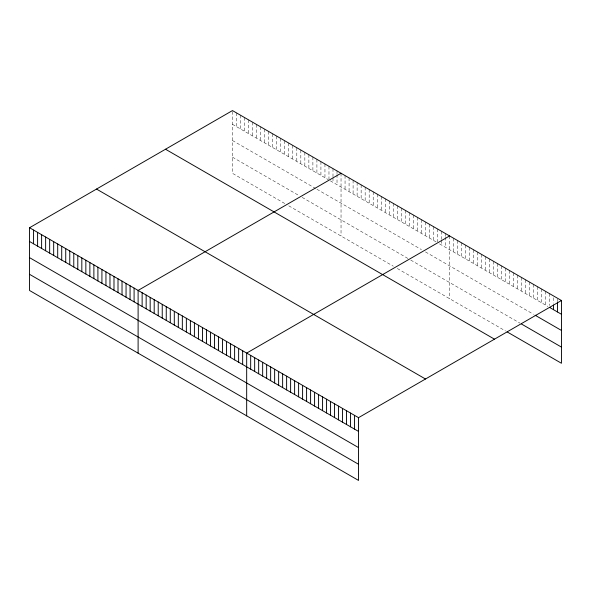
<?xml version="1.0" encoding="UTF-8"?>
<svg xmlns="http://www.w3.org/2000/svg" width="591" height="591" viewBox="0 0 591 591"><rect width="100%" height="100%" fill="white"/><g stroke="black" fill="none" stroke-linecap="round" stroke-linejoin="round"><path stroke-width="0.44" stroke-dasharray="2.96 2.22" d="M232.47 124.332L328.3 179.657M330.31 180.816L436.867 242.332M439.549 243.884L547.864 306.419M232.47 140.503L315.572 188.477M316.909 189.253L421.449 249.609M425.476 251.929L533.488 314.286M232.47 157.162L299.489 195.85M302.164 197.401L408.049 258.533M410.73 260.077L519.903 323.107M284.744 203.511L232.47 173.333L232.47 110.576M288.763 205.831L393.303 266.186M397.329 268.513L505.527 330.975M557.453 299.12L557.453 300.952M553.464 297.731L553.464 303.235M549.467 293.594L549.467 305.51M545.471 291.282L545.471 305.037M541.474 288.977L541.474 302.732M537.485 286.672L537.485 300.427M533.488 284.367L533.488 298.115M529.492 282.062L529.492 295.81M525.495 279.75L525.495 293.505M521.506 277.445L521.506 291.2M517.509 275.14L517.509 288.896M513.513 272.835L513.513 286.583M509.516 270.53L509.516 284.278M505.527 268.218L505.527 281.973M501.53 265.913L501.53 279.669M497.533 263.608L497.533 277.364M493.537 261.303L493.537 275.051M489.547 258.998L489.547 272.747M485.551 256.693L485.551 270.442M481.554 254.381L481.554 268.137M477.558 252.076L477.558 265.832M473.568 249.771L473.568 263.52M469.572 247.466L469.572 261.215M465.575 245.162L465.575 258.91M461.578 242.849L461.578 256.605M457.589 240.544L457.589 254.3M453.593 238.239L453.593 251.988M449.596 235.935L449.596 298.691M445.577 233.615L445.577 236.363M445.577 237.279L445.577 247.363M441.558 231.288L441.558 239.54M441.558 240.456L441.558 245.043M437.532 228.968L437.532 241.8M433.513 226.649L433.513 240.397M429.494 224.329L429.494 238.077M425.476 222.002L425.476 235.757M421.449 219.682L421.449 233.438M417.431 217.362L417.431 231.111M413.412 215.043L413.412 228.791M409.386 212.716L409.386 226.471M405.367 210.396L405.367 224.152M401.348 208.076L401.348 221.824M397.329 205.757L397.329 219.505M393.303 203.43L393.303 217.185M389.284 201.11L389.284 214.865M385.266 198.79L385.266 212.546M381.247 196.471L381.247 210.219M377.221 194.151L377.221 207.899M373.202 191.824L373.202 205.579M369.183 189.504L369.183 203.26M365.157 187.184L365.157 200.933M361.138 184.865L361.138 198.613M357.119 182.538L357.119 196.293M353.1 180.218L353.1 193.974M349.074 177.898L349.074 191.647M345.055 175.579L345.055 189.327M341.037 173.252L341.037 236.008M337.018 170.932L337.018 173.688M337.018 174.604L337.018 184.688M332.992 168.612L332.992 176.864M332.992 177.78L332.992 182.36M328.973 166.293L328.973 179.125M324.954 163.966L324.954 177.721M320.928 161.646L320.928 175.401M316.909 159.326L316.909 173.082M312.89 157.007L312.89 170.755M308.871 154.687L308.871 168.435M304.845 152.36L304.845 166.115M300.826 150.04L300.826 163.796M296.808 147.72L296.808 161.469M292.789 145.401L292.789 159.149M288.763 143.074L288.763 156.829M284.744 140.754L284.744 154.51M280.725 138.434L280.725 152.183M276.699 136.115L276.699 149.863M272.68 133.788L272.68 147.543M268.661 131.468L268.661 145.223M264.642 129.148L264.642 142.904M260.616 126.829L260.616 140.577M256.597 124.509L256.597 138.257M252.579 122.182L252.579 135.937M248.552 119.862L248.552 133.618M244.534 117.543L244.534 131.291M240.515 115.223L240.515 128.971M236.496 112.896L236.496 126.651"/><path stroke-width="0.89" d="M29.55 227.734L358.53 417.667L358.53 480.424L29.55 290.491L29.55 227.734L232.47 110.576L561.45 300.509L561.45 363.266L507.122 331.898M341.037 173.252L138.109 290.41L138.109 353.167M449.596 235.935L246.676 353.086L246.676 415.842M358.53 417.667L561.45 300.509M549.467 307.342L561.45 314.264M535.084 315.21L561.45 330.435M521.506 324.031L561.45 347.094M165.51 149.235L494.482 339.175M96.518 189.068L425.49 379.008M29.55 241.483L358.53 431.415M29.55 257.654L358.53 447.586M29.55 274.32L358.53 464.253M557.453 301.868L557.453 311.959M553.464 305.067L553.464 309.647M354.534 415.362L354.534 429.11M350.537 413.057L350.537 426.805M346.54 410.745L346.54 424.501M342.551 408.44L342.551 422.196M338.554 406.135L338.554 419.883M334.558 403.83L334.558 417.578M330.561 401.525L330.561 415.274M326.572 399.213L326.572 412.969M322.575 396.908L322.575 410.664M318.579 394.603L318.579 408.359M314.582 392.298L314.582 406.047M310.593 389.994L310.593 403.742M306.596 387.681L306.596 401.437M302.599 385.376L302.599 399.132M298.61 383.071L298.61 396.827M294.613 380.767L294.613 394.515M290.617 378.462L290.617 392.21M286.62 376.149L286.62 389.905M282.631 373.844L282.631 387.6M278.634 371.54L278.634 385.295M274.638 369.235L274.638 382.983M270.641 366.93L270.641 380.678M266.652 364.617L266.652 378.373M262.655 362.313L262.655 376.068M258.659 360.008L258.659 373.763M254.662 357.703L254.662 371.451M250.673 355.398L250.673 369.146M242.657 350.766L242.657 364.521M238.631 348.446L238.631 362.202M234.612 346.127L234.612 359.875M230.593 343.807L230.593 357.555M226.567 341.48L226.567 355.235M222.548 339.16L222.548 352.916M218.53 336.84L218.53 350.589M214.511 334.521L214.511 348.269M210.485 332.194L210.485 345.949M206.466 329.874L206.466 343.63M202.447 327.554L202.447 341.303M198.428 325.235L198.428 338.983M194.402 322.908L194.402 336.663M190.383 320.588L190.383 334.343M186.364 318.268L186.364 332.016M182.338 315.949L182.338 329.697M178.319 313.629L178.319 327.377M174.301 311.302L174.301 325.057M170.282 308.982L170.282 322.738M166.256 306.663L166.256 320.411M162.237 304.343L162.237 318.091M158.218 302.016L158.218 315.771M154.199 299.696L154.199 313.452M150.173 297.376L150.173 311.125M146.154 295.057L146.154 308.805M142.136 292.73L142.136 306.485M134.091 288.09L134.091 301.838M130.072 285.771L130.072 299.519M126.053 283.444L126.053 297.199M122.027 281.124L122.027 294.879M118.008 278.804L118.008 292.56M113.989 276.485L113.989 290.233M109.97 274.165L109.97 287.913M105.944 271.838L105.944 285.593M101.925 269.518L101.925 283.274M97.907 267.198L97.907 280.947M93.88 264.879L93.88 278.627M89.862 262.552L89.862 276.307M85.843 260.232L85.843 273.988M81.824 257.912L81.824 271.661M77.798 255.593L77.798 269.341M73.779 253.266L73.779 267.021M69.76 250.946L69.76 264.702M65.734 248.626L65.734 262.374M61.715 246.307L61.715 260.055M57.696 243.98L57.696 257.735M53.678 241.66L53.678 255.415M49.651 239.34L49.651 253.096M45.633 237.021L45.633 250.769M41.614 234.701L41.614 248.449M37.595 232.374L37.595 246.129M33.569 230.054L33.569 243.81"/></g></svg>
